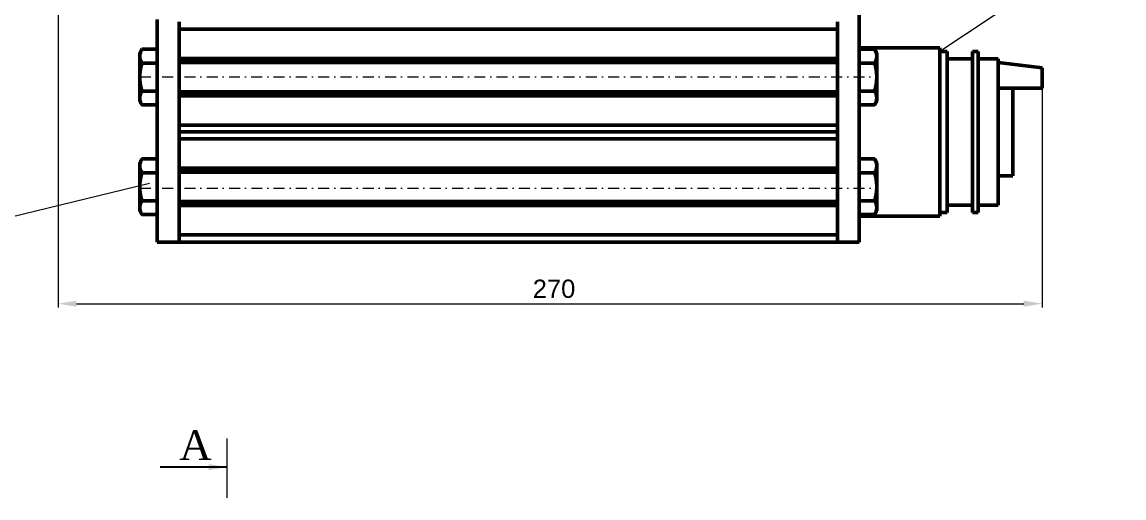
# Model space of a CAD drawing. Header units: inches. Extents: x -122986 to 27550, y -4965 to 6170.
# Drawn here: x 3977.7 to 4279.1, y 810.9 to 941 of the extents above; entities that cross this region are included whole.
import ezdxf

# ---------------------------------------------------------------- set-up
doc = ezdxf.new("R2010")
doc.units = ezdxf.units.IN
doc.header["$LTSCALE"] = 2
doc.header["$MEASUREMENT"] = 0
doc.linetypes.add('DASHDOT', pattern=[1, 0.5, -0.25, 0, -0.25])
for name, color, linetype, lineweight in [('1 Kich Thước', 7, 'Continuous', 15), ('1 mãnh', 7, 'Continuous', 5), ('1 Đường Tâm', 50, 'DASHDOT', 9), ('1 Đậm', 7, 'Continuous', 50), ('duong ghi', 4, 'Continuous', 20)]:
    doc.layers.add(name, color=color, linetype=linetype, lineweight=lineweight)
doc.styles.add('ISO-25', font='times.ttf', dxfattribs={"height": 2})
doc.styles.add('tinh', font='arial.ttf')
doc.dimstyles.new('ISO-25', dxfattribs={"dimtxt": 2.5, "dimasz": 2.5, "dimexe": 1.25, "dimexo": 0.625, "dimtad": 1, "dimtxsty": 'Standard', "dimcen": 8.5, "dimadec": 0, "dimazin": 0, "dimtfac": 1, "dimtmove": 0, "dimatfit": 3, "dimfxl": 1, "dimarcsym": 0})
doc.dimstyles.new('Tịnh', dxfattribs={"dimtxt": 0.3, "dimasz": 1.5, "dimexe": 1, "dimexo": 0.0625, "dimgap": 0.4, "dimtad": 1, "dimtoh": 1, "dimzin": 0, "dimdsep": 46, "dimtxsty": 'tinh', "dimcen": 0.09, "dimclrd": 256, "dimclre": 256, "dimclrt": 4, "dimadec": 0, "dimazin": 0, "dimtfac": 1, "dimtofl": 0, "dimtmove": 0, "dimatfit": 3, "dimfxl": 1, "dimtfillclr": 4, "dimtolj": 1, "dimtzin": 0, "dimlwd": -1, "dimlwe": -1, "dimarcsym": 0})

# ---------------------------------------------------------------- blocks, each defined once
blk = doc.blocks.new('*D296')
at = {"layer": '1 mãnh', "ltscale": 15, "transparency": 16777216}
for p, q in [((3987.6, 1064.91), (3987.6, 863)), ((4256.7, 922.91), (4256.7, 863)), ((3992.6, 864), (4251.7, 864))]:
    blk.add_line(p, q, dxfattribs=at)
for points in [[(3992.6, 864.83), (3992.6, 863.17), (3987.6, 864)], [(4251.7, 864.83), (4251.7, 863.17), (4256.7, 864)]]:
    blk.add_solid(points, dxfattribs=at)
at = {"layer": 'Defpoints', "color": 0, "ltscale": 15, "transparency": 16777216}
for p in [(3987.6, 1064.97), (4256.7, 922.97), (4256.7, 864)]:
    blk.add_point(p, dxfattribs=at)
at = {"layer": '1 mãnh', "color": 4, "ltscale": 15, "transparency": 16777216, "insert": (4123.21, 868.05), "char_height": 3, "attachment_point": 5, "style": 'tinh'}
blk.add_mtext('\\A1;{\\H1.6667x;270}', dxfattribs=at)

msp = doc.modelspace()

# ---------------------------------------------------------------- linework, layer by layer
at = {"layer": '1 Kich Thước', "ltscale": 15}
msp.add_line((4033.687, 827.167), (4033.687, 810.862), dxfattribs=at)
at = {"layer": '1 mãnh', "lineweight": 13, "ltscale": 15}
for p, q in [((4228.697, 933.055), (4279.084, 966.527)), ((4012.566, 896.839), (3919.657, 874.367))]:
    msp.add_line(p, q, dxfattribs=at)
at = {"layer": '1 Đường Tâm', "lineweight": 9, "ltscale": 3}
for p, q in [((4009.925, 926.047), (4211.469, 926.047)), ((4009.931, 895.583), (4211.469, 895.583))]:
    msp.add_line(p, q, dxfattribs=at)
at = {"layer": '1 Đậm', "lineweight": 50}
for p, q in [((4206.697, 940.969), (4206.697, 970.969)), ((4014.697, 940.969), (4014.697, 941.702)), ((4014.697, 939.969), (4014.697, 940.969)), ((4020.697, 940.969), (4020.697, 941.1)), ((4020.697, 939.969), (4020.697, 940.969)), ((4200.697, 940.969), (4200.697, 941.1)), ((4200.697, 939.969), (4200.697, 940.969)), ((4206.697, 939.969), (4206.697, 940.969)), ((4014.697, 881.969), (4014.697, 939.969)), ((4020.697, 881.969), (4020.697, 939.969)), ((4200.697, 939.1), (4020.697, 939.1)), ((4020.697, 931.047), (4020.697, 939.1)), ((4200.697, 881.969), (4200.697, 939.969)), ((4200.697, 931.047), (4200.697, 939.1)), ((4206.697, 881.969), (4206.697, 939.969)), ((4010.514, 933.59), (4009.925, 932.569)), ((4009.925, 932.569), (4009.925, 931.685)), ((4009.925, 931.685), (4009.925, 925.969)), ((4010.514, 933.59), (4014.697, 933.59)), ((4228.697, 933.969), (4206.697, 933.969)), ((4210.88, 933.59), (4206.697, 933.59)), ((4210.88, 933.59), (4211.469, 932.569)), ((4211.469, 932.569), (4211.469, 931.685)), ((4211.469, 931.685), (4211.469, 925.969)), ((4228.697, 887.969), (4228.697, 933.969)), ((4230.697, 932.969), (4228.697, 932.969)), ((4230.697, 932.969), (4230.697, 888.969)), ((4239.197, 932.969), (4237.697, 932.969)), ((4237.697, 888.969), (4237.697, 932.969)), ((4239.197, 888.969), (4239.197, 932.969)), ((4010.514, 929.78), (4014.697, 929.78)), ((4200.697, 931.047), (4020.697, 931.047)), ((4200.697, 930.047), (4020.697, 930.047)), ((4200.697, 929.967), (4020.697, 929.967)), ((4210.88, 929.78), (4206.697, 929.78)), ((4237.697, 930.969), (4230.697, 930.969)), ((4244.697, 930.969), (4239.197, 930.969)), ((4244.697, 890.969), (4244.697, 930.969)), ((4256.697, 928.469), (4244.697, 929.969)), ((4256.697, 922.969), (4256.697, 928.469)), ((4009.925, 925.969), (4009.925, 920.254)), ((4211.469, 925.969), (4211.469, 920.254)), ((4244.697, 922.969), (4256.697, 922.969)), ((4248.697, 898.969), (4248.697, 922.969)), ((4009.925, 919.369), (4009.925, 920.254)), ((4009.925, 919.369), (4010.514, 918.348)), ((4010.514, 922.159), (4014.697, 922.159)), ((4200.697, 921.972), (4020.697, 921.972)), ((4200.697, 921.892), (4020.697, 921.892)), ((4200.697, 920.892), (4020.697, 920.892)), ((4020.697, 912.839), (4020.697, 920.892)), ((4200.697, 912.839), (4200.697, 920.892)), ((4210.88, 922.159), (4206.697, 922.159)), ((4211.469, 919.369), (4210.88, 918.348)), ((4211.469, 919.369), (4211.469, 920.254)), ((4010.514, 918.348), (4014.697, 918.348)), ((4210.88, 918.348), (4206.697, 918.348)), ((4200.697, 912.839), (4020.697, 912.839)), ((4200.697, 910.969), (4020.697, 910.969)), ((4200.697, 909.1), (4020.697, 909.1)), ((4020.697, 901.047), (4020.697, 909.1)), ((4200.697, 901.047), (4200.697, 909.1)), ((4010.514, 903.59), (4009.925, 902.569)), ((4009.925, 902.569), (4009.925, 901.685)), ((4009.925, 901.685), (4009.925, 895.969)), ((4010.514, 903.59), (4014.697, 903.59)), ((4210.88, 903.59), (4206.697, 903.59)), ((4210.88, 903.59), (4211.469, 902.569)), ((4211.469, 902.569), (4211.469, 901.685)), ((4211.469, 901.685), (4211.469, 895.969)), ((4010.514, 899.78), (4014.697, 899.78)), ((4200.697, 901.047), (4020.697, 901.047)), ((4200.697, 900.047), (4020.697, 900.047)), ((4200.697, 899.967), (4020.697, 899.967)), ((4210.88, 899.78), (4206.697, 899.78)), ((4244.697, 898.969), (4248.697, 898.969)), ((4009.925, 895.969), (4009.925, 890.254)), ((4211.469, 895.969), (4211.469, 890.254)), ((4010.514, 892.159), (4014.697, 892.159)), ((4210.88, 892.159), (4206.697, 892.159)), ((4009.925, 889.369), (4009.925, 890.254)), ((4009.925, 889.369), (4010.514, 888.348)), ((4200.697, 891.972), (4020.697, 891.972)), ((4200.697, 891.892), (4020.697, 891.892)), ((4200.697, 890.892), (4020.697, 890.892)), ((4020.697, 882.839), (4020.697, 890.892)), ((4200.697, 882.839), (4200.697, 890.892)), ((4211.469, 889.369), (4210.88, 888.348)), ((4211.469, 889.369), (4211.469, 890.254)), ((4230.697, 890.969), (4237.697, 890.969)), ((4239.197, 890.969), (4244.697, 890.969)), ((4010.514, 888.348), (4014.697, 888.348)), ((4210.88, 888.348), (4206.697, 888.348)), ((4206.697, 887.969), (4228.697, 887.969)), ((4228.697, 888.969), (4230.697, 888.969)), ((4237.697, 888.969), (4239.197, 888.969)), ((4014.697, 880.839), (4014.697, 881.969)), ((4206.697, 880.839), (4014.697, 880.839)), ((4200.697, 882.839), (4020.697, 882.839)), ((4020.697, 880.969), (4020.697, 881.969)), ((4020.697, 880.839), (4020.697, 880.969)), ((4200.697, 880.969), (4200.697, 881.969)), ((4200.697, 880.839), (4200.697, 880.969)), ((4206.697, 880.839), (4206.697, 881.969))]:
    msp.add_line(p, q, dxfattribs=at)
for points in [[(4009.925, 931.685), (4009.925, 931.724), (4009.926, 931.763), (4009.927, 931.802), (4009.929, 931.841), (4009.931, 931.879), (4009.934, 931.918), (4009.937, 931.957), (4009.941, 931.996), (4009.946, 932.035), (4009.951, 932.073), (4009.956, 932.112), (4009.962, 932.151), (4009.969, 932.189), (4009.976, 932.228), (4009.983, 932.266), (4009.991, 932.305), (4009.999, 932.343), (4010.008, 932.381), (4010.018, 932.42), (4010.028, 932.458), (4010.038, 932.496), (4010.049, 932.534), (4010.06, 932.572), (4010.072, 932.611), (4010.084, 932.649), (4010.096, 932.687), (4010.109, 932.725), (4010.123, 932.763), (4010.136, 932.801), (4010.151, 932.839), (4010.165, 932.876), (4010.18, 932.914), (4010.196, 932.952), (4010.212, 932.99), (4010.228, 933.028), (4010.244, 933.065), (4010.261, 933.103), (4010.279, 933.141), (4010.296, 933.178), (4010.315, 933.216), (4010.333, 933.253), (4010.352, 933.291), (4010.371, 933.329), (4010.39, 933.366), (4010.41, 933.403), (4010.43, 933.441), (4010.451, 933.478), (4010.472, 933.516), (4010.493, 933.553), (4010.514, 933.59)], [(4010.514, 929.78), (4010.493, 929.817), (4010.471, 929.855), (4010.451, 929.892), (4010.43, 929.93), (4010.41, 929.967), (4010.39, 930.005), (4010.371, 930.042), (4010.351, 930.08), (4010.333, 930.117), (4010.314, 930.155), (4010.296, 930.193), (4010.278, 930.23), (4010.261, 930.268), (4010.244, 930.306), (4010.227, 930.344), (4010.211, 930.381), (4010.195, 930.419), (4010.18, 930.457), (4010.165, 930.495), (4010.15, 930.533), (4010.136, 930.571), (4010.122, 930.609), (4010.109, 930.647), (4010.096, 930.685), (4010.083, 930.723), (4010.071, 930.761), (4010.06, 930.799), (4010.048, 930.837), (4010.038, 930.875), (4010.027, 930.913), (4010.017, 930.952), (4010.008, 930.99), (4009.999, 931.028), (4009.991, 931.067), (4009.983, 931.105), (4009.976, 931.143), (4009.969, 931.182), (4009.962, 931.22), (4009.956, 931.259), (4009.951, 931.297), (4009.946, 931.336), (4009.941, 931.375), (4009.937, 931.413), (4009.934, 931.452), (4009.931, 931.491), (4009.929, 931.53), (4009.927, 931.568), (4009.926, 931.607), (4009.925, 931.646), (4009.925, 931.685)], [(4211.469, 931.685), (4211.469, 931.724), (4211.468, 931.763), (4211.467, 931.802), (4211.465, 931.841), (4211.463, 931.879), (4211.46, 931.918), (4211.456, 931.957), (4211.452, 931.996), (4211.448, 932.035), (4211.443, 932.073), (4211.437, 932.112), (4211.431, 932.151), (4211.425, 932.189), (4211.418, 932.228), (4211.41, 932.266), (4211.403, 932.305), (4211.394, 932.343), (4211.385, 932.381), (4211.376, 932.42), (4211.366, 932.458), (4211.356, 932.496), (4211.345, 932.534), (4211.334, 932.572), (4211.322, 932.611), (4211.31, 932.649), (4211.297, 932.687), (4211.284, 932.725), (4211.271, 932.763), (4211.257, 932.801), (4211.243, 932.839), (4211.228, 932.876), (4211.213, 932.914), (4211.198, 932.952), (4211.182, 932.99), (4211.166, 933.028), (4211.149, 933.065), (4211.132, 933.103), (4211.115, 933.141), (4211.097, 933.178), (4211.079, 933.216), (4211.061, 933.253), (4211.042, 933.291), (4211.023, 933.329), (4211.003, 933.366), (4210.983, 933.403), (4210.963, 933.441), (4210.943, 933.478), (4210.922, 933.516), (4210.901, 933.553), (4210.88, 933.59)], [(4210.88, 929.78), (4210.901, 929.817), (4210.922, 929.855), (4210.943, 929.892), (4210.964, 929.93), (4210.984, 929.967), (4211.004, 930.005), (4211.023, 930.042), (4211.042, 930.08), (4211.061, 930.117), (4211.079, 930.155), (4211.098, 930.193), (4211.115, 930.23), (4211.133, 930.268), (4211.15, 930.306), (4211.166, 930.344), (4211.183, 930.381), (4211.198, 930.419), (4211.214, 930.457), (4211.229, 930.495), (4211.243, 930.533), (4211.258, 930.571), (4211.272, 930.609), (4211.285, 930.647), (4211.298, 930.685), (4211.31, 930.723), (4211.322, 930.761), (4211.334, 930.799), (4211.345, 930.837), (4211.356, 930.875), (4211.366, 930.913), (4211.376, 930.952), (4211.385, 930.99), (4211.394, 931.028), (4211.403, 931.067), (4211.411, 931.105), (4211.418, 931.143), (4211.425, 931.182), (4211.432, 931.22), (4211.437, 931.259), (4211.443, 931.297), (4211.448, 931.336), (4211.452, 931.375), (4211.456, 931.413), (4211.46, 931.452), (4211.463, 931.491), (4211.465, 931.53), (4211.467, 931.568), (4211.468, 931.607), (4211.469, 931.646), (4211.469, 931.685)], [(4009.925, 925.969), (4009.925, 926.047), (4009.926, 926.124), (4009.927, 926.201), (4009.929, 926.279), (4009.931, 926.356), (4009.934, 926.434), (4009.937, 926.511), (4009.941, 926.589), (4009.946, 926.667), (4009.951, 926.744), (4009.956, 926.822), (4009.962, 926.9), (4009.969, 926.978), (4009.976, 927.056), (4009.983, 927.133), (4009.991, 927.211), (4010, 927.288), (4010.009, 927.366), (4010.018, 927.443), (4010.028, 927.52), (4010.039, 927.597), (4010.049, 927.673), (4010.061, 927.75), (4010.073, 927.827), (4010.085, 927.903), (4010.097, 927.979), (4010.11, 928.056), (4010.124, 928.132), (4010.138, 928.208), (4010.152, 928.283), (4010.167, 928.359), (4010.182, 928.435), (4010.197, 928.51), (4010.213, 928.586), (4010.229, 928.661), (4010.246, 928.736), (4010.263, 928.811), (4010.28, 928.887), (4010.298, 928.961), (4010.316, 929.036), (4010.334, 929.111), (4010.353, 929.186), (4010.372, 929.26), (4010.391, 929.335), (4010.411, 929.409), (4010.431, 929.483), (4010.451, 929.558), (4010.472, 929.632), (4010.493, 929.706), (4010.514, 929.78)], [(4211.469, 925.969), (4211.469, 926.047), (4211.468, 926.124), (4211.467, 926.201), (4211.465, 926.279), (4211.463, 926.356), (4211.46, 926.434), (4211.456, 926.511), (4211.452, 926.589), (4211.448, 926.667), (4211.443, 926.744), (4211.437, 926.822), (4211.431, 926.9), (4211.425, 926.978), (4211.418, 927.056), (4211.41, 927.133), (4211.402, 927.211), (4211.394, 927.288), (4211.385, 927.366), (4211.375, 927.443), (4211.365, 927.52), (4211.355, 927.597), (4211.344, 927.673), (4211.333, 927.75), (4211.321, 927.827), (4211.309, 927.903), (4211.296, 927.979), (4211.283, 928.056), (4211.27, 928.132), (4211.256, 928.208), (4211.242, 928.283), (4211.227, 928.359), (4211.212, 928.435), (4211.196, 928.51), (4211.181, 928.586), (4211.164, 928.661), (4211.148, 928.736), (4211.131, 928.811), (4211.113, 928.887), (4211.096, 928.961), (4211.078, 929.036), (4211.059, 929.111), (4211.041, 929.186), (4211.022, 929.26), (4211.002, 929.335), (4210.983, 929.409), (4210.963, 929.483), (4210.942, 929.558), (4210.922, 929.632), (4210.901, 929.706), (4210.88, 929.78)], [(4010.514, 922.159), (4010.493, 922.233), (4010.472, 922.308), (4010.451, 922.382), (4010.43, 922.457), (4010.41, 922.532), (4010.39, 922.607), (4010.371, 922.682), (4010.352, 922.757), (4010.333, 922.833), (4010.314, 922.908), (4010.296, 922.984), (4010.278, 923.06), (4010.261, 923.136), (4010.244, 923.212), (4010.227, 923.288), (4010.211, 923.364), (4010.195, 923.44), (4010.179, 923.516), (4010.164, 923.592), (4010.149, 923.668), (4010.135, 923.744), (4010.121, 923.821), (4010.108, 923.897), (4010.095, 923.973), (4010.082, 924.049), (4010.07, 924.126), (4010.059, 924.202), (4010.048, 924.279), (4010.037, 924.355), (4010.027, 924.432), (4010.017, 924.508), (4010.007, 924.585), (4009.999, 924.661), (4009.99, 924.738), (4009.982, 924.815), (4009.975, 924.891), (4009.968, 924.968), (4009.962, 925.045), (4009.956, 925.122), (4009.95, 925.199), (4009.946, 925.275), (4009.941, 925.352), (4009.937, 925.429), (4009.934, 925.506), (4009.931, 925.583), (4009.929, 925.661), (4009.927, 925.738), (4009.926, 925.815), (4009.925, 925.892), (4009.925, 925.969)], [(4210.88, 922.159), (4210.901, 922.233), (4210.922, 922.308), (4210.943, 922.382), (4210.963, 922.457), (4210.983, 922.532), (4211.003, 922.607), (4211.023, 922.682), (4211.042, 922.757), (4211.061, 922.833), (4211.079, 922.908), (4211.097, 922.984), (4211.115, 923.06), (4211.133, 923.136), (4211.15, 923.212), (4211.167, 923.288), (4211.183, 923.364), (4211.199, 923.44), (4211.214, 923.516), (4211.229, 923.592), (4211.244, 923.668), (4211.258, 923.744), (4211.272, 923.821), (4211.286, 923.897), (4211.299, 923.973), (4211.311, 924.049), (4211.323, 924.126), (4211.335, 924.202), (4211.346, 924.279), (4211.357, 924.355), (4211.367, 924.432), (4211.377, 924.508), (4211.386, 924.585), (4211.395, 924.661), (4211.403, 924.738), (4211.411, 924.815), (4211.419, 924.891), (4211.426, 924.968), (4211.432, 925.045), (4211.438, 925.122), (4211.443, 925.199), (4211.448, 925.275), (4211.452, 925.352), (4211.456, 925.429), (4211.46, 925.506), (4211.463, 925.583), (4211.465, 925.661), (4211.467, 925.738), (4211.468, 925.815), (4211.469, 925.892), (4211.469, 925.969)], [(4009.925, 920.254), (4009.925, 920.292), (4009.926, 920.331), (4009.927, 920.37), (4009.929, 920.409), (4009.931, 920.448), (4009.934, 920.487), (4009.937, 920.526), (4009.941, 920.564), (4009.946, 920.603), (4009.951, 920.642), (4009.956, 920.68), (4009.962, 920.719), (4009.969, 920.758), (4009.976, 920.796), (4009.983, 920.835), (4009.991, 920.873), (4009.999, 920.911), (4010.008, 920.95), (4010.018, 920.988), (4010.028, 921.026), (4010.038, 921.065), (4010.049, 921.103), (4010.06, 921.141), (4010.072, 921.179), (4010.084, 921.217), (4010.096, 921.255), (4010.109, 921.293), (4010.123, 921.331), (4010.136, 921.369), (4010.151, 921.407), (4010.165, 921.445), (4010.18, 921.483), (4010.196, 921.521), (4010.212, 921.558), (4010.228, 921.596), (4010.244, 921.634), (4010.261, 921.672), (4010.279, 921.709), (4010.296, 921.747), (4010.315, 921.784), (4010.333, 921.822), (4010.352, 921.859), (4010.371, 921.897), (4010.39, 921.934), (4010.41, 921.972), (4010.43, 922.009), (4010.451, 922.047), (4010.472, 922.084), (4010.493, 922.121), (4010.514, 922.159)], [(4010.514, 918.348), (4010.493, 918.386), (4010.471, 918.423), (4010.451, 918.461), (4010.43, 918.498), (4010.41, 918.536), (4010.39, 918.573), (4010.371, 918.611), (4010.351, 918.648), (4010.333, 918.686), (4010.314, 918.723), (4010.296, 918.761), (4010.278, 918.799), (4010.261, 918.836), (4010.244, 918.874), (4010.227, 918.912), (4010.211, 918.95), (4010.195, 918.988), (4010.18, 919.025), (4010.165, 919.063), (4010.15, 919.101), (4010.136, 919.139), (4010.122, 919.177), (4010.109, 919.215), (4010.096, 919.253), (4010.083, 919.291), (4010.071, 919.329), (4010.06, 919.367), (4010.048, 919.405), (4010.038, 919.444), (4010.027, 919.482), (4010.017, 919.52), (4010.008, 919.558), (4009.999, 919.597), (4009.991, 919.635), (4009.983, 919.673), (4009.976, 919.712), (4009.969, 919.75), (4009.962, 919.789), (4009.956, 919.827), (4009.951, 919.866), (4009.946, 919.904), (4009.941, 919.943), (4009.937, 919.982), (4009.934, 920.021), (4009.931, 920.059), (4009.929, 920.098), (4009.927, 920.137), (4009.926, 920.176), (4009.925, 920.215), (4009.925, 920.254)], [(4211.469, 920.254), (4211.469, 920.292), (4211.468, 920.331), (4211.467, 920.37), (4211.465, 920.409), (4211.463, 920.448), (4211.46, 920.487), (4211.456, 920.526), (4211.452, 920.564), (4211.448, 920.603), (4211.443, 920.642), (4211.437, 920.68), (4211.431, 920.719), (4211.425, 920.758), (4211.418, 920.796), (4211.41, 920.835), (4211.403, 920.873), (4211.394, 920.911), (4211.385, 920.95), (4211.376, 920.988), (4211.366, 921.026), (4211.356, 921.065), (4211.345, 921.103), (4211.334, 921.141), (4211.322, 921.179), (4211.31, 921.217), (4211.297, 921.255), (4211.284, 921.293), (4211.271, 921.331), (4211.257, 921.369), (4211.243, 921.407), (4211.228, 921.445), (4211.213, 921.483), (4211.198, 921.521), (4211.182, 921.558), (4211.166, 921.596), (4211.149, 921.634), (4211.132, 921.672), (4211.115, 921.709), (4211.097, 921.747), (4211.079, 921.784), (4211.061, 921.822), (4211.042, 921.859), (4211.023, 921.897), (4211.003, 921.934), (4210.983, 921.972), (4210.963, 922.009), (4210.943, 922.047), (4210.922, 922.084), (4210.901, 922.121), (4210.88, 922.159)], [(4210.88, 918.348), (4210.901, 918.386), (4210.922, 918.423), (4210.943, 918.461), (4210.964, 918.498), (4210.984, 918.536), (4211.004, 918.573), (4211.023, 918.611), (4211.042, 918.648), (4211.061, 918.686), (4211.079, 918.723), (4211.098, 918.761), (4211.115, 918.799), (4211.133, 918.836), (4211.15, 918.874), (4211.166, 918.912), (4211.183, 918.95), (4211.198, 918.988), (4211.214, 919.025), (4211.229, 919.063), (4211.243, 919.101), (4211.258, 919.139), (4211.272, 919.177), (4211.285, 919.215), (4211.298, 919.253), (4211.31, 919.291), (4211.322, 919.329), (4211.334, 919.367), (4211.345, 919.405), (4211.356, 919.444), (4211.366, 919.482), (4211.376, 919.52), (4211.385, 919.558), (4211.394, 919.597), (4211.403, 919.635), (4211.411, 919.673), (4211.418, 919.712), (4211.425, 919.75), (4211.432, 919.789), (4211.437, 919.827), (4211.443, 919.866), (4211.448, 919.904), (4211.452, 919.943), (4211.456, 919.982), (4211.46, 920.021), (4211.463, 920.059), (4211.465, 920.098), (4211.467, 920.137), (4211.468, 920.176), (4211.469, 920.215), (4211.469, 920.254)], [(4009.925, 901.685), (4009.925, 901.724), (4009.926, 901.763), (4009.927, 901.802), (4009.929, 901.841), (4009.931, 901.879), (4009.934, 901.918), (4009.937, 901.957), (4009.941, 901.996), (4009.946, 902.035), (4009.951, 902.073), (4009.956, 902.112), (4009.962, 902.151), (4009.969, 902.189), (4009.976, 902.228), (4009.983, 902.266), (4009.991, 902.305), (4009.999, 902.343), (4010.008, 902.381), (4010.018, 902.42), (4010.028, 902.458), (4010.038, 902.496), (4010.049, 902.534), (4010.06, 902.572), (4010.072, 902.611), (4010.084, 902.649), (4010.096, 902.687), (4010.109, 902.725), (4010.123, 902.763), (4010.136, 902.801), (4010.151, 902.839), (4010.165, 902.876), (4010.18, 902.914), (4010.196, 902.952), (4010.212, 902.99), (4010.228, 903.028), (4010.244, 903.065), (4010.261, 903.103), (4010.279, 903.141), (4010.296, 903.178), (4010.315, 903.216), (4010.333, 903.253), (4010.352, 903.291), (4010.371, 903.329), (4010.39, 903.366), (4010.41, 903.403), (4010.43, 903.441), (4010.451, 903.478), (4010.472, 903.516), (4010.493, 903.553), (4010.514, 903.59)], [(4010.514, 899.78), (4010.493, 899.817), (4010.471, 899.855), (4010.451, 899.892), (4010.43, 899.93), (4010.41, 899.967), (4010.39, 900.005), (4010.371, 900.042), (4010.351, 900.08), (4010.333, 900.117), (4010.314, 900.155), (4010.296, 900.193), (4010.278, 900.23), (4010.261, 900.268), (4010.244, 900.306), (4010.227, 900.344), (4010.211, 900.381), (4010.195, 900.419), (4010.18, 900.457), (4010.165, 900.495), (4010.15, 900.533), (4010.136, 900.571), (4010.122, 900.609), (4010.109, 900.647), (4010.096, 900.685), (4010.083, 900.723), (4010.071, 900.761), (4010.06, 900.799), (4010.048, 900.837), (4010.038, 900.875), (4010.027, 900.913), (4010.017, 900.952), (4010.008, 900.99), (4009.999, 901.028), (4009.991, 901.067), (4009.983, 901.105), (4009.976, 901.143), (4009.969, 901.182), (4009.962, 901.22), (4009.956, 901.259), (4009.951, 901.297), (4009.946, 901.336), (4009.941, 901.375), (4009.937, 901.413), (4009.934, 901.452), (4009.931, 901.491), (4009.929, 901.53), (4009.927, 901.568), (4009.926, 901.607), (4009.925, 901.646), (4009.925, 901.685)], [(4211.469, 901.685), (4211.469, 901.724), (4211.468, 901.763), (4211.467, 901.802), (4211.465, 901.841), (4211.463, 901.879), (4211.46, 901.918), (4211.456, 901.957), (4211.452, 901.996), (4211.448, 902.035), (4211.443, 902.073), (4211.437, 902.112), (4211.431, 902.151), (4211.425, 902.189), (4211.418, 902.228), (4211.41, 902.266), (4211.403, 902.305), (4211.394, 902.343), (4211.385, 902.381), (4211.376, 902.42), (4211.366, 902.458), (4211.356, 902.496), (4211.345, 902.534), (4211.334, 902.572), (4211.322, 902.611), (4211.31, 902.649), (4211.297, 902.687), (4211.284, 902.725), (4211.271, 902.763), (4211.257, 902.801), (4211.243, 902.839), (4211.228, 902.876), (4211.213, 902.914), (4211.198, 902.952), (4211.182, 902.99), (4211.166, 903.028), (4211.149, 903.065), (4211.132, 903.103), (4211.115, 903.141), (4211.097, 903.178), (4211.079, 903.216), (4211.061, 903.253), (4211.042, 903.291), (4211.023, 903.329), (4211.003, 903.366), (4210.983, 903.403), (4210.963, 903.441), (4210.943, 903.478), (4210.922, 903.516), (4210.901, 903.553), (4210.88, 903.59)], [(4210.88, 899.78), (4210.901, 899.817), (4210.922, 899.855), (4210.943, 899.892), (4210.964, 899.93), (4210.984, 899.967), (4211.004, 900.005), (4211.023, 900.042), (4211.042, 900.08), (4211.061, 900.117), (4211.079, 900.155), (4211.098, 900.193), (4211.115, 900.23), (4211.133, 900.268), (4211.15, 900.306), (4211.166, 900.344), (4211.183, 900.381), (4211.198, 900.419), (4211.214, 900.457), (4211.229, 900.495), (4211.243, 900.533), (4211.258, 900.571), (4211.272, 900.609), (4211.285, 900.647), (4211.298, 900.685), (4211.31, 900.723), (4211.322, 900.761), (4211.334, 900.799), (4211.345, 900.837), (4211.356, 900.875), (4211.366, 900.913), (4211.376, 900.952), (4211.385, 900.99), (4211.394, 901.028), (4211.403, 901.067), (4211.411, 901.105), (4211.418, 901.143), (4211.425, 901.182), (4211.432, 901.22), (4211.437, 901.259), (4211.443, 901.297), (4211.448, 901.336), (4211.452, 901.375), (4211.456, 901.413), (4211.46, 901.452), (4211.463, 901.491), (4211.465, 901.53), (4211.467, 901.568), (4211.468, 901.607), (4211.469, 901.646), (4211.469, 901.685)], [(4009.925, 895.969), (4009.925, 896.047), (4009.926, 896.124), (4009.927, 896.201), (4009.929, 896.279), (4009.931, 896.356), (4009.934, 896.434), (4009.937, 896.511), (4009.941, 896.589), (4009.946, 896.667), (4009.951, 896.744), (4009.956, 896.822), (4009.962, 896.9), (4009.969, 896.978), (4009.976, 897.056), (4009.983, 897.133), (4009.991, 897.211), (4010, 897.288), (4010.009, 897.366), (4010.018, 897.443), (4010.028, 897.52), (4010.039, 897.597), (4010.049, 897.673), (4010.061, 897.75), (4010.073, 897.827), (4010.085, 897.903), (4010.097, 897.979), (4010.11, 898.056), (4010.124, 898.132), (4010.138, 898.208), (4010.152, 898.283), (4010.167, 898.359), (4010.182, 898.435), (4010.197, 898.51), (4010.213, 898.586), (4010.229, 898.661), (4010.246, 898.736), (4010.263, 898.811), (4010.28, 898.887), (4010.298, 898.961), (4010.316, 899.036), (4010.334, 899.111), (4010.353, 899.186), (4010.372, 899.26), (4010.391, 899.335), (4010.411, 899.409), (4010.431, 899.483), (4010.451, 899.558), (4010.472, 899.632), (4010.493, 899.706), (4010.514, 899.78)], [(4211.469, 895.969), (4211.469, 896.047), (4211.468, 896.124), (4211.467, 896.201), (4211.465, 896.279), (4211.463, 896.356), (4211.46, 896.434), (4211.456, 896.511), (4211.452, 896.589), (4211.448, 896.667), (4211.443, 896.744), (4211.437, 896.822), (4211.431, 896.9), (4211.425, 896.978), (4211.418, 897.056), (4211.41, 897.133), (4211.402, 897.211), (4211.394, 897.288), (4211.385, 897.366), (4211.375, 897.443), (4211.365, 897.52), (4211.355, 897.597), (4211.344, 897.673), (4211.333, 897.75), (4211.321, 897.827), (4211.309, 897.903), (4211.296, 897.979), (4211.283, 898.056), (4211.27, 898.132), (4211.256, 898.208), (4211.242, 898.283), (4211.227, 898.359), (4211.212, 898.435), (4211.196, 898.51), (4211.181, 898.586), (4211.164, 898.661), (4211.148, 898.736), (4211.131, 898.811), (4211.113, 898.887), (4211.096, 898.961), (4211.078, 899.036), (4211.059, 899.111), (4211.041, 899.186), (4211.022, 899.26), (4211.002, 899.335), (4210.983, 899.409), (4210.963, 899.483), (4210.942, 899.558), (4210.922, 899.632), (4210.901, 899.706), (4210.88, 899.78)], [(4010.514, 892.159), (4010.493, 892.233), (4010.472, 892.308), (4010.451, 892.382), (4010.43, 892.457), (4010.41, 892.532), (4010.39, 892.607), (4010.371, 892.682), (4010.352, 892.757), (4010.333, 892.833), (4010.314, 892.908), (4010.296, 892.984), (4010.278, 893.06), (4010.261, 893.136), (4010.244, 893.212), (4010.227, 893.288), (4010.211, 893.364), (4010.195, 893.44), (4010.179, 893.516), (4010.164, 893.592), (4010.149, 893.668), (4010.135, 893.744), (4010.121, 893.821), (4010.108, 893.897), (4010.095, 893.973), (4010.082, 894.049), (4010.07, 894.126), (4010.059, 894.202), (4010.048, 894.279), (4010.037, 894.355), (4010.027, 894.432), (4010.017, 894.508), (4010.007, 894.585), (4009.999, 894.661), (4009.99, 894.738), (4009.982, 894.815), (4009.975, 894.891), (4009.968, 894.968), (4009.962, 895.045), (4009.956, 895.122), (4009.95, 895.199), (4009.946, 895.275), (4009.941, 895.352), (4009.937, 895.429), (4009.934, 895.506), (4009.931, 895.583), (4009.929, 895.661), (4009.927, 895.738), (4009.926, 895.815), (4009.925, 895.892), (4009.925, 895.969)], [(4210.88, 892.159), (4210.901, 892.233), (4210.922, 892.308), (4210.943, 892.382), (4210.963, 892.457), (4210.983, 892.532), (4211.003, 892.607), (4211.023, 892.682), (4211.042, 892.757), (4211.061, 892.833), (4211.079, 892.908), (4211.097, 892.984), (4211.115, 893.06), (4211.133, 893.136), (4211.15, 893.212), (4211.167, 893.288), (4211.183, 893.364), (4211.199, 893.44), (4211.214, 893.516), (4211.229, 893.592), (4211.244, 893.668), (4211.258, 893.744), (4211.272, 893.821), (4211.286, 893.897), (4211.299, 893.973), (4211.311, 894.049), (4211.323, 894.126), (4211.335, 894.202), (4211.346, 894.279), (4211.357, 894.355), (4211.367, 894.432), (4211.377, 894.508), (4211.386, 894.585), (4211.395, 894.661), (4211.403, 894.738), (4211.411, 894.815), (4211.419, 894.891), (4211.426, 894.968), (4211.432, 895.045), (4211.438, 895.122), (4211.443, 895.199), (4211.448, 895.275), (4211.452, 895.352), (4211.456, 895.429), (4211.46, 895.506), (4211.463, 895.583), (4211.465, 895.661), (4211.467, 895.738), (4211.468, 895.815), (4211.469, 895.892), (4211.469, 895.969)], [(4009.925, 890.254), (4009.925, 890.292), (4009.926, 890.331), (4009.927, 890.37), (4009.929, 890.409), (4009.931, 890.448), (4009.934, 890.487), (4009.937, 890.526), (4009.941, 890.564), (4009.946, 890.603), (4009.951, 890.642), (4009.956, 890.68), (4009.962, 890.719), (4009.969, 890.758), (4009.976, 890.796), (4009.983, 890.835), (4009.991, 890.873), (4009.999, 890.911), (4010.008, 890.95), (4010.018, 890.988), (4010.028, 891.026), (4010.038, 891.065), (4010.049, 891.103), (4010.06, 891.141), (4010.072, 891.179), (4010.084, 891.217), (4010.096, 891.255), (4010.109, 891.293), (4010.123, 891.331), (4010.136, 891.369), (4010.151, 891.407), (4010.165, 891.445), (4010.18, 891.483), (4010.196, 891.521), (4010.212, 891.558), (4010.228, 891.596), (4010.244, 891.634), (4010.261, 891.672), (4010.279, 891.709), (4010.296, 891.747), (4010.315, 891.784), (4010.333, 891.822), (4010.352, 891.86), (4010.371, 891.897), (4010.39, 891.934), (4010.41, 891.972), (4010.43, 892.009), (4010.451, 892.047), (4010.472, 892.084), (4010.493, 892.121), (4010.514, 892.159)], [(4211.469, 890.254), (4211.469, 890.292), (4211.468, 890.331), (4211.467, 890.37), (4211.465, 890.409), (4211.463, 890.448), (4211.46, 890.487), (4211.456, 890.526), (4211.452, 890.564), (4211.448, 890.603), (4211.443, 890.642), (4211.437, 890.68), (4211.431, 890.719), (4211.425, 890.758), (4211.418, 890.796), (4211.41, 890.835), (4211.403, 890.873), (4211.394, 890.911), (4211.385, 890.95), (4211.376, 890.988), (4211.366, 891.026), (4211.356, 891.065), (4211.345, 891.103), (4211.334, 891.141), (4211.322, 891.179), (4211.31, 891.217), (4211.297, 891.255), (4211.284, 891.293), (4211.271, 891.331), (4211.257, 891.369), (4211.243, 891.407), (4211.228, 891.445), (4211.213, 891.483), (4211.198, 891.521), (4211.182, 891.558), (4211.166, 891.596), (4211.149, 891.634), (4211.132, 891.672), (4211.115, 891.709), (4211.097, 891.747), (4211.079, 891.784), (4211.061, 891.822), (4211.042, 891.86), (4211.023, 891.897), (4211.003, 891.934), (4210.983, 891.972), (4210.963, 892.009), (4210.943, 892.047), (4210.922, 892.084), (4210.901, 892.121), (4210.88, 892.159)], [(4010.514, 888.348), (4010.493, 888.386), (4010.471, 888.423), (4010.451, 888.461), (4010.43, 888.498), (4010.41, 888.536), (4010.39, 888.573), (4010.371, 888.611), (4010.351, 888.648), (4010.333, 888.686), (4010.314, 888.723), (4010.296, 888.761), (4010.278, 888.799), (4010.261, 888.836), (4010.244, 888.874), (4010.227, 888.912), (4010.211, 888.95), (4010.195, 888.988), (4010.18, 889.025), (4010.165, 889.063), (4010.15, 889.101), (4010.136, 889.139), (4010.122, 889.177), (4010.109, 889.215), (4010.096, 889.253), (4010.083, 889.291), (4010.071, 889.329), (4010.06, 889.367), (4010.048, 889.405), (4010.038, 889.444), (4010.027, 889.482), (4010.017, 889.52), (4010.008, 889.558), (4009.999, 889.597), (4009.991, 889.635), (4009.983, 889.673), (4009.976, 889.712), (4009.969, 889.75), (4009.962, 889.789), (4009.956, 889.827), (4009.951, 889.866), (4009.946, 889.905), (4009.941, 889.943), (4009.937, 889.982), (4009.934, 890.021), (4009.931, 890.059), (4009.929, 890.098), (4009.927, 890.137), (4009.926, 890.176), (4009.925, 890.215), (4009.925, 890.254)], [(4210.88, 888.348), (4210.901, 888.386), (4210.922, 888.423), (4210.943, 888.461), (4210.964, 888.498), (4210.984, 888.536), (4211.004, 888.573), (4211.023, 888.611), (4211.042, 888.648), (4211.061, 888.686), (4211.079, 888.723), (4211.098, 888.761), (4211.115, 888.799), (4211.133, 888.836), (4211.15, 888.874), (4211.166, 888.912), (4211.183, 888.95), (4211.198, 888.988), (4211.214, 889.025), (4211.229, 889.063), (4211.243, 889.101), (4211.258, 889.139), (4211.272, 889.177), (4211.285, 889.215), (4211.298, 889.253), (4211.31, 889.291), (4211.322, 889.329), (4211.334, 889.367), (4211.345, 889.405), (4211.356, 889.444), (4211.366, 889.482), (4211.376, 889.52), (4211.385, 889.558), (4211.394, 889.597), (4211.403, 889.635), (4211.411, 889.673), (4211.418, 889.712), (4211.425, 889.75), (4211.432, 889.789), (4211.437, 889.827), (4211.443, 889.866), (4211.448, 889.905), (4211.452, 889.943), (4211.456, 889.982), (4211.46, 890.021), (4211.463, 890.059), (4211.465, 890.098), (4211.467, 890.137), (4211.468, 890.176), (4211.469, 890.215), (4211.469, 890.254)]]:
    msp.add_lwpolyline(points, dxfattribs=at)

# ---------------------------------------------------------------- texts
at = {"layer": 'duong ghi', "insert": (4020.742, 829.369), "char_height": 8.123, "width": 4.07928, "attachment_point": 1, "style": 'ISO-25'}
msp.add_mtext('A', dxfattribs=at)

# ---------------------------------------------------------------- dimensions: what is measured, and where the dimension line sits
at = {"layer": '1 mãnh', "ltscale": 15}
dim = msp.add_linear_dim(base=(4256.697, 864), p1=(3987.604, 1064.969), p2=(4256.697, 922.969), text='{\\H1.6667x;270}', dimstyle='Tịnh', override={"dimtxt": 3, "dimasz": 5, "dimgap": 1.5, "dimdec": 0, "dimtdec": 0}, dxfattribs=at)
dim.commit()
dim.dimension.update_dxf_attribs({"geometry": '*D296', "text_midpoint": (4123.206, 864), "dimtype": 160})

# ---------------------------------------------------------------- leaders
at = {"layer": 'duong ghi'}
msp.add_leader([(4033.737, 819.28), (4015.46, 819.28)], dimstyle='ISO-25', override={"dimasz": 5, "dimtad": 0}, dxfattribs=at)

doc.saveas('drawing.dxf')
